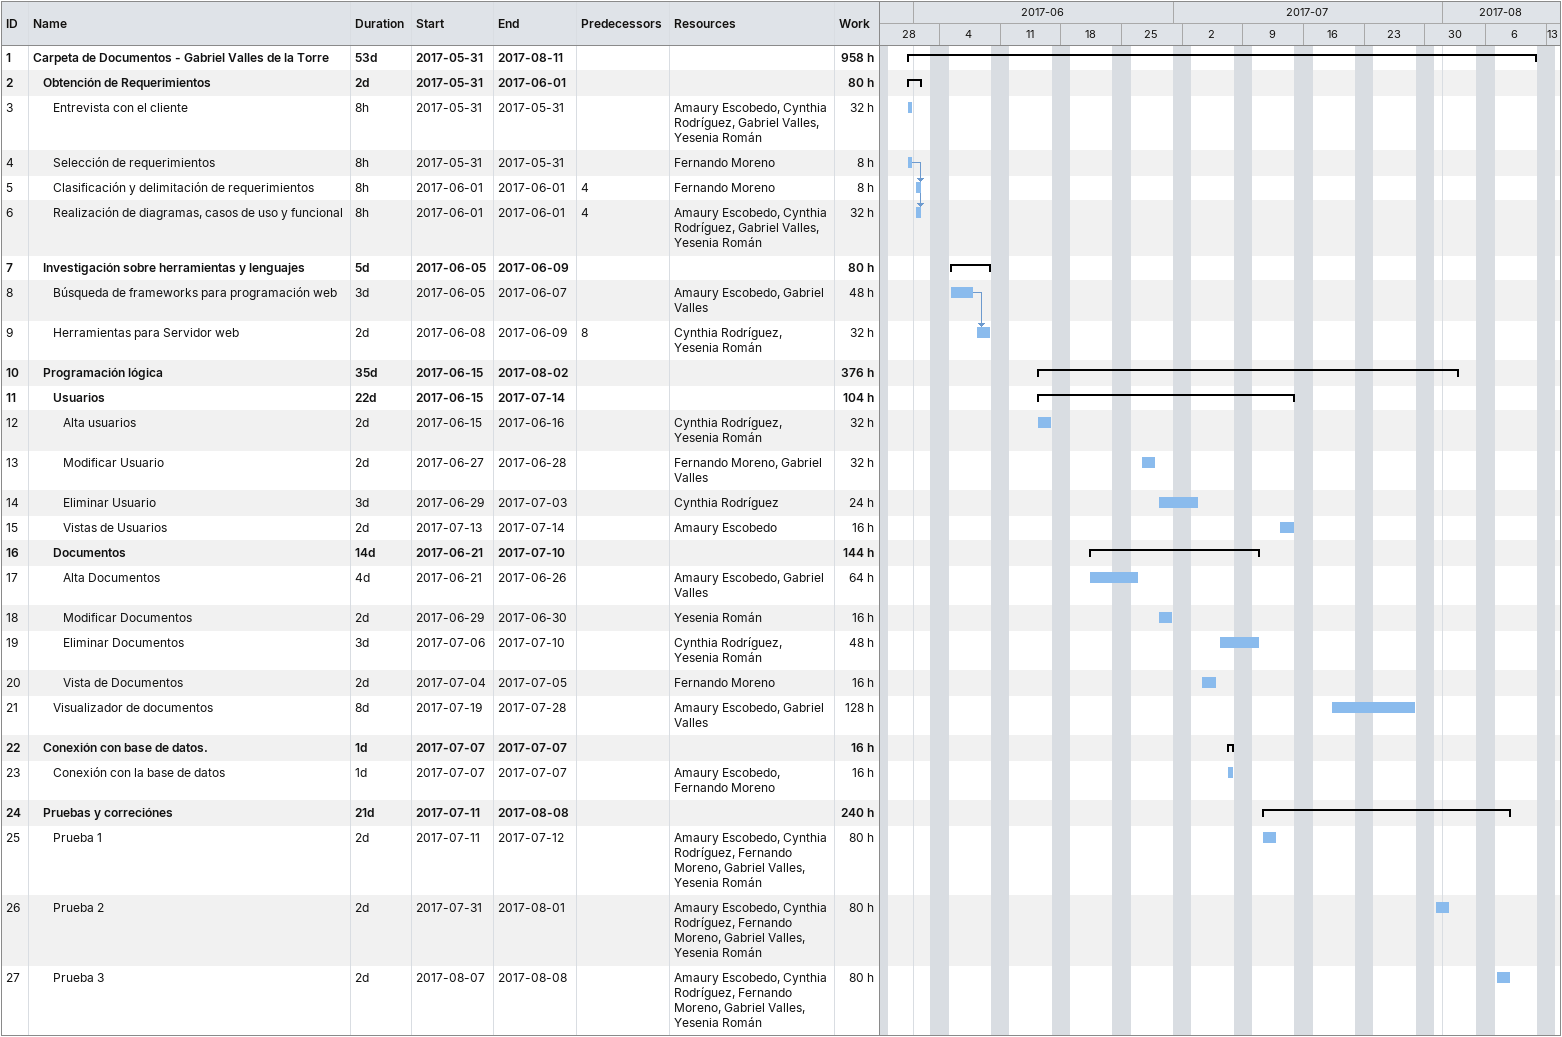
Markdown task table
| ID | Level | Task | Duration | Start | Finish | Predecessors | Resources | Work (h) |
|---|---|---|---|---|---|---|---|---|
| 1 | 1 | **Carpeta de Documentos - Gabriel Valles de la Torre** | 53d | 2017-05-31 | 2017-08-11 |  |  | 958 |
| 2 | 2 | **Obtención de Requerimientos** | 2d | 2017-05-31 | 2017-06-01 |  |  | 80 |
| 3 | 3 | Entrevista con el cliente | 8h | 2017-05-31 | 2017-05-31 |  | Amaury Escobedo, Cynthia Rodríguez, Gabriel Valles, Yesenia Román | 32 |
| 4 | 3 | Selección de requerimientos | 8h | 2017-05-31 | 2017-05-31 |  | Fernando Moreno | 8 |
| 5 | 3 | Clasificación y delimitación de requerimientos | 8h | 2017-06-01 | 2017-06-01 | 4 | Fernando Moreno | 8 |
| 6 | 3 | Realización de diagramas, casos de uso y funcional | 8h | 2017-06-01 | 2017-06-01 | 4 | Amaury Escobedo, Cynthia Rodríguez, Gabriel Valles, Yesenia Román | 32 |
| 7 | 2 | **Investigación sobre herramientas y lenguajes** | 5d | 2017-06-05 | 2017-06-09 |  |  | 80 |
| 8 | 3 | Búsqueda de frameworks para programación web | 3d | 2017-06-05 | 2017-06-07 |  | Amaury Escobedo, Gabriel Valles | 48 |
| 9 | 3 | Herramientas para Servidor web | 2d | 2017-06-08 | 2017-06-09 | 8 | Cynthia Rodríguez, Yesenia Román | 32 |
| 10 | 2 | **Programación lógica** | 35d | 2017-06-15 | 2017-08-02 |  |  | 376 |
| 11 | 3 | **Usuarios** | 22d | 2017-06-15 | 2017-07-14 |  |  | 104 |
| 12 | 4 | Alta usuarios | 2d | 2017-06-15 | 2017-06-16 |  | Cynthia Rodríguez, Yesenia Román | 32 |
| 13 | 4 | Modificar Usuario | 2d | 2017-06-27 | 2017-06-28 |  | Fernando Moreno, Gabriel Valles | 32 |
| 14 | 4 | Eliminar Usuario | 3d | 2017-06-29 | 2017-07-03 |  | Cynthia Rodríguez | 24 |
| 15 | 4 | Vistas de Usuarios | 2d | 2017-07-13 | 2017-07-14 |  | Amaury Escobedo | 16 |
| 16 | 3 | **Documentos** | 14d | 2017-06-21 | 2017-07-10 |  |  | 144 |
| 17 | 4 | Alta Documentos | 4d | 2017-06-21 | 2017-06-26 |  | Amaury Escobedo, Gabriel Valles | 64 |
| 18 | 4 | Modificar Documentos | 2d | 2017-06-29 | 2017-06-30 |  | Yesenia Román | 16 |
| 19 | 4 | Eliminar Documentos | 3d | 2017-07-06 | 2017-07-10 |  | Cynthia Rodríguez, Yesenia Román | 48 |
| 20 | 4 | Vista de Documentos | 2d | 2017-07-04 | 2017-07-05 |  | Fernando Moreno | 16 |
| 21 | 3 | Visualizador de documentos | 8d | 2017-07-19 | 2017-07-28 |  | Amaury Escobedo, Gabriel Valles | 128 |
| 22 | 2 | **Conexión con base de datos.** | 1d | 2017-07-07 | 2017-07-07 |  |  | 16 |
| 23 | 3 | Conexión con la base de datos | 1d | 2017-07-07 | 2017-07-07 |  | Amaury Escobedo, Fernando Moreno | 16 |
| 24 | 2 | **Pruebas y correciónes** | 21d | 2017-07-11 | 2017-08-08 |  |  | 240 |
| 25 | 3 | Prueba 1 | 2d | 2017-07-11 | 2017-07-12 |  | Amaury Escobedo, Cynthia Rodríguez, Fernando Moreno, Gabriel Valles, Yesenia Román | 80 |
| 26 | 3 | Prueba 2 | 2d | 2017-07-31 | 2017-08-01 |  | Amaury Escobedo, Cynthia Rodríguez, Fernando Moreno, Gabriel Valles, Yesenia Román | 80 |
| 27 | 3 | Prueba 3 | 2d | 2017-08-07 | 2017-08-08 |  | Amaury Escobedo, Cynthia Rodríguez, Fernando Moreno, Gabriel Valles, Yesenia Román | 80 |
